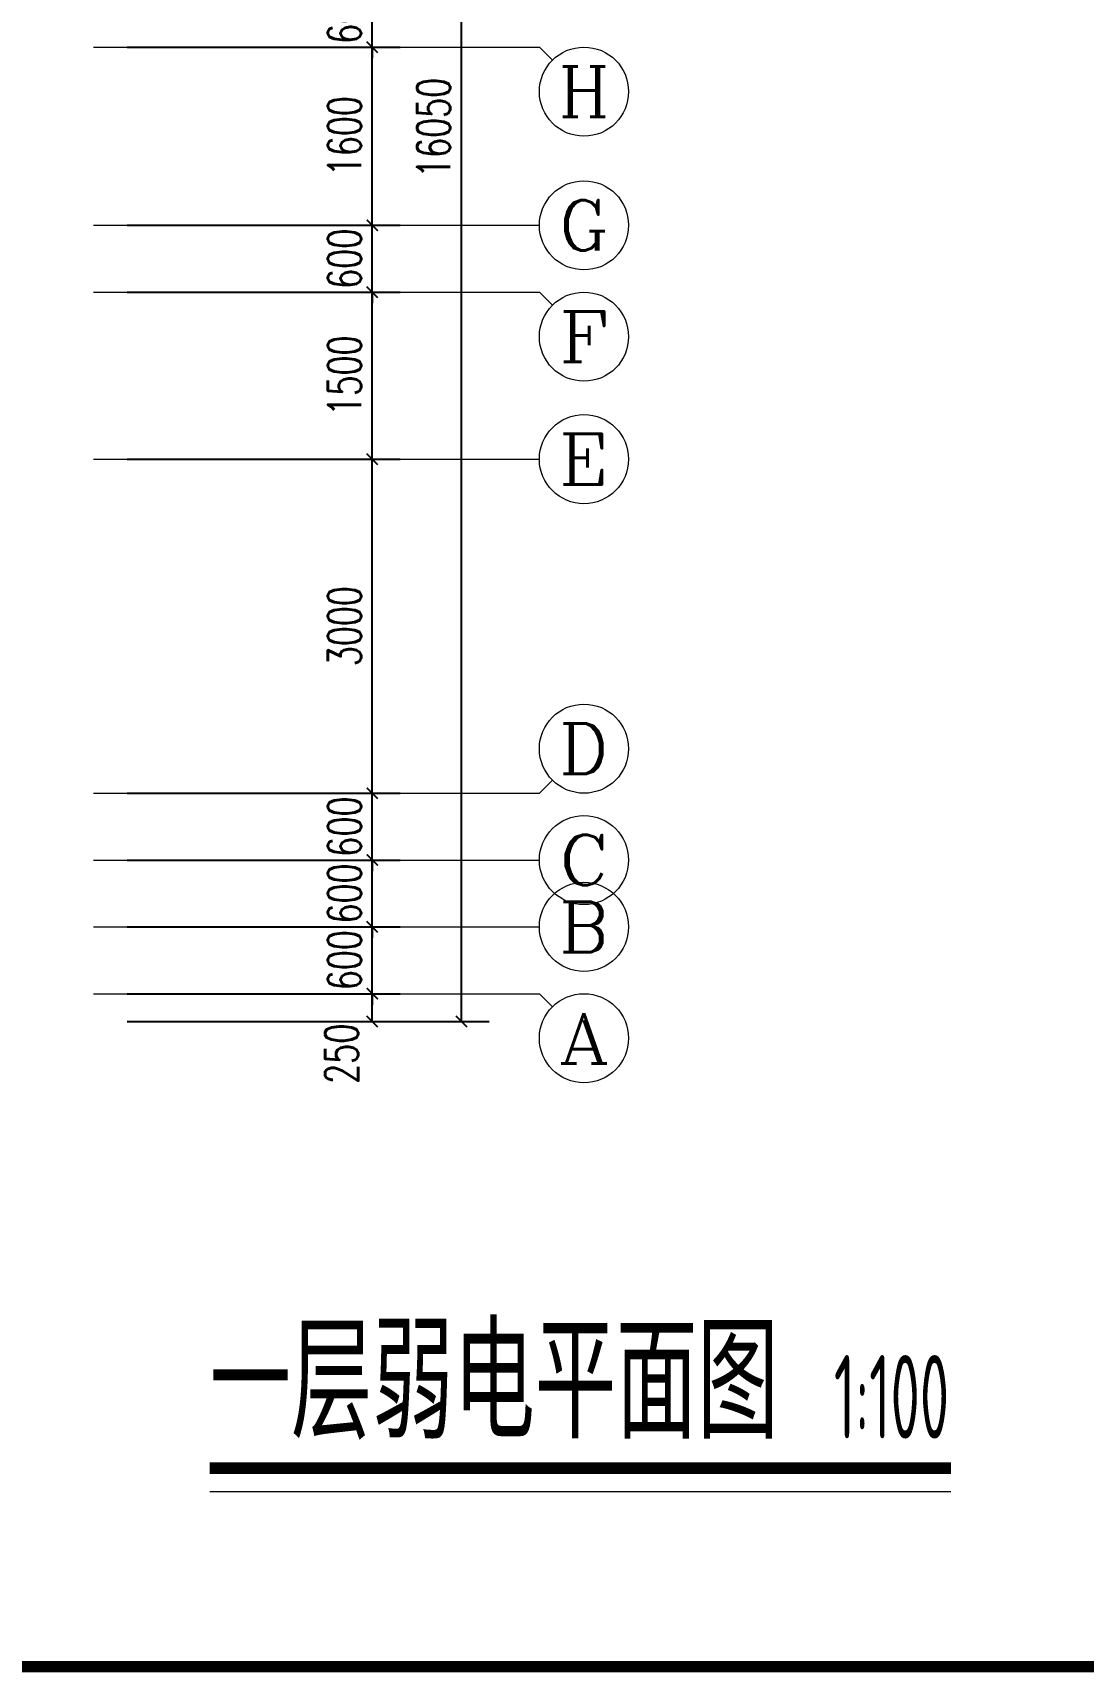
# Model space of a CAD drawing. Extents: x 3753737 to 4713801, y -857380 to 24339.
# Drawn here: x 4092367 to 4101793, y -747704 to -732981 of the extents above; entities that cross this region are included whole.
import ezdxf
from ezdxf.enums import TextEntityAlignment as Align

# ---------------------------------------------------------------- set-up
doc = ezdxf.new("R2010")
doc.units = 0
doc.header["$LTSCALE"] = 1000
doc.header["$MEASUREMENT"] = 0
doc.layers.get('0').update_dxf_attribs({"linetype": 'CONTINUOUS'})
doc.layers.get('Defpoints').update_dxf_attribs({"linetype": 'CONTINUOUS'})
doc.layers.add('!!电气', color=1, linetype='CONTINUOUS')
for name, color, linetype, lineweight in [('AXIS', 114, 'CONTINUOUS', 20), ('AXIS_TEXT', 7, 'CONTINUOUS', 20), ('DIM_SYMB', 252, 'CONTINUOUS', 20), ('图框', 147, 'CONTINUOUS', 20)]:
    doc.layers.add(name, color=color, linetype=linetype, lineweight=lineweight)
doc.styles.add('_TCH_AXIS', font='COMPLEX', dxfattribs={"bigfont": 'GBCBIG'})
doc.styles.add('_TCH_DIM_T3', font='SIMPLEX.shx', dxfattribs={"width": 0.705882, "bigfont": 'GBCBIG.shx'})
doc.styles.add('COMPLEX', font='COMPLEX')
doc.styles.get("Standard").update_dxf_attribs({"font": 'gbenor.shx', "bigfont": 'gbcbig.shx'})
doc.dimstyles.new('_TCH_ARCH&&100', dxfattribs={"dimtxt": 297.5, "dimasz": 100, "dimexe": 250, "dimexo": 300, "dimgap": 100, "dimtad": 1, "dimdec": 0, "dimzin": 0, "dimdsep": 46, "dimtxsty": '_TCH_DIM_T3', "dimblk": 'ARCHTICK', "dimcen": 0.09, "dimclrt": 7, "dimazin": 2, "dimtfac": 1, "dimtdec": 0, "dimtix": 1, "dimtmove": 2, "dimatfit": 3, "dimfxl": 1, "dimtolj": 1, "dimtzin": 0, "dimarcsym": 0})

# ---------------------------------------------------------------- blocks, each defined once
blk = doc.blocks.new('_ArchTick')
at = {"color": 0, "linetype": 'ByBlock', "const_width": 0.15}
blk.add_lwpolyline([(-0.5, -0.5), (0.5, 0.5)], dxfattribs=at)
blk = doc.blocks.new('*D648')
at = {"layer": 'AXIS', "color": 0, "lineweight": -2, "transparency": 16777216}
for p, q in [((52300, 15800), (55550, 15800)), ((55300, -250), (55300, 15800)), ((52300, -250), (55550, -250))]:
    blk.add_line(p, q, dxfattribs=at)
at = {"layer": 'Defpoints', "color": 0, "transparency": 16777216}
for p in [(52000, 15800), (55300, 15800), (52000, -250)]:
    blk.add_point(p, dxfattribs=at)
at = {"layer": 'AXIS', "color": 0, "lineweight": -2, "transparency": 16777216, "xscale": 100, "yscale": 100, "zscale": 100}
for p, rotation in [((55300, 15800), 90), ((55300, -250), 270)]:
    blk.add_blockref('_ArchTick', p, dxfattribs=dict(at, rotation=rotation))
at = {"layer": 'AXIS', "color": 7, "transparency": 16777216, "insert": (55051, 7775), "char_height": 297.5, "attachment_point": 5, "rotation": 90, "style": '_TCH_DIM_T3'}
blk.add_mtext('\\A1;16050', dxfattribs=at)
blk = doc.blocks.new('*D649')
at = {"layer": 'AXIS', "color": 0, "lineweight": -2, "transparency": 16777216}
for p, q in [((52300, 0), (54750, 0)), ((54500, -250), (54500, 0)), ((52300, -250), (54750, -250))]:
    blk.add_line(p, q, dxfattribs=at)
at = {"layer": 'Defpoints', "color": 0, "transparency": 16777216}
for p in [(52000, 0), (54500, 0), (52000, -250)]:
    blk.add_point(p, dxfattribs=at)
at = {"layer": 'AXIS', "color": 0, "lineweight": -2, "transparency": 16777216, "xscale": 100, "yscale": 100, "zscale": 100}
for p, rotation in [((54500, 0), 90), ((54500, -250), 270)]:
    blk.add_blockref('_ArchTick', p, dxfattribs=dict(at, rotation=rotation))
at = {"layer": 'AXIS', "color": 7, "transparency": 16777216, "insert": (54225, -539), "char_height": 297.5, "attachment_point": 5, "rotation": 90, "style": '_TCH_DIM_T3'}
blk.add_mtext('\\A1;250', dxfattribs=at)
blk = doc.blocks.new('*D650')
at = {"layer": 'AXIS', "color": 0, "lineweight": -2, "transparency": 16777216}
for p, q in [((52300, 600), (54750, 600)), ((54500, 600), (54500, 700)), ((54500, 0), (54500, 600)), ((52300, 0), (54750, 0)), ((54500, 0), (54500, -100))]:
    blk.add_line(p, q, dxfattribs=at)
at = {"layer": 'Defpoints', "color": 0, "transparency": 16777216}
for p in [(52000, 600), (54500, 600), (52000, 0)]:
    blk.add_point(p, dxfattribs=at)
at = {"layer": 'AXIS', "color": 0, "lineweight": -2, "transparency": 16777216, "xscale": 100, "yscale": 100, "zscale": 100}
for p, rotation in [((54500, 600), 270), ((54500, 0), 90)]:
    blk.add_blockref('_ArchTick', p, dxfattribs=dict(at, rotation=rotation))
at = {"layer": 'AXIS', "color": 7, "transparency": 16777216, "insert": (54251, 300), "char_height": 297.5, "attachment_point": 5, "rotation": 90, "style": '_TCH_DIM_T3'}
blk.add_mtext('\\A1;600', dxfattribs=at)
blk = doc.blocks.new('*D651')
at = {"layer": 'AXIS', "color": 0, "lineweight": -2, "transparency": 16777216}
for p, q in [((52300, 1200), (54750, 1200)), ((54500, 1200), (54500, 1300)), ((54500, 600), (54500, 1200)), ((52300, 600), (54750, 600)), ((54500, 600), (54500, 500))]:
    blk.add_line(p, q, dxfattribs=at)
at = {"layer": 'Defpoints', "color": 0, "transparency": 16777216}
for p in [(52000, 1200), (54500, 1200), (52000, 600)]:
    blk.add_point(p, dxfattribs=at)
at = {"layer": 'AXIS', "color": 0, "lineweight": -2, "transparency": 16777216, "xscale": 100, "yscale": 100, "zscale": 100}
for p, rotation in [((54500, 1200), 270), ((54500, 600), 90)]:
    blk.add_blockref('_ArchTick', p, dxfattribs=dict(at, rotation=rotation))
at = {"layer": 'AXIS', "color": 7, "transparency": 16777216, "insert": (54251, 900), "char_height": 297.5, "attachment_point": 5, "rotation": 90, "style": '_TCH_DIM_T3'}
blk.add_mtext('\\A1;600', dxfattribs=at)
blk = doc.blocks.new('*D652')
at = {"layer": 'AXIS', "color": 0, "lineweight": -2, "transparency": 16777216}
for p, q in [((52300, 1800), (54750, 1800)), ((54500, 1800), (54500, 1900)), ((54500, 1200), (54500, 1800)), ((52300, 1200), (54750, 1200)), ((54500, 1200), (54500, 1100))]:
    blk.add_line(p, q, dxfattribs=at)
at = {"layer": 'Defpoints', "color": 0, "transparency": 16777216}
for p in [(52000, 1800), (54500, 1800), (52000, 1200)]:
    blk.add_point(p, dxfattribs=at)
at = {"layer": 'AXIS', "color": 0, "lineweight": -2, "transparency": 16777216, "xscale": 100, "yscale": 100, "zscale": 100}
for p, rotation in [((54500, 1800), 270), ((54500, 1200), 90)]:
    blk.add_blockref('_ArchTick', p, dxfattribs=dict(at, rotation=rotation))
at = {"layer": 'AXIS', "color": 7, "transparency": 16777216, "insert": (54251, 1500), "char_height": 297.5, "attachment_point": 5, "rotation": 90, "style": '_TCH_DIM_T3'}
blk.add_mtext('\\A1;600', dxfattribs=at)
blk = doc.blocks.new('*D653')
at = {"layer": 'AXIS', "color": 0, "lineweight": -2, "transparency": 16777216}
for p, q in [((52300, 4800), (54750, 4800)), ((54500, 1800), (54500, 4800)), ((52300, 1800), (54750, 1800))]:
    blk.add_line(p, q, dxfattribs=at)
at = {"layer": 'Defpoints', "color": 0, "transparency": 16777216}
for p in [(52000, 4800), (54500, 4800), (52000, 1800)]:
    blk.add_point(p, dxfattribs=at)
at = {"layer": 'AXIS', "color": 0, "lineweight": -2, "transparency": 16777216, "xscale": 100, "yscale": 100, "zscale": 100}
for p, rotation in [((54500, 4800), 90), ((54500, 1800), 270)]:
    blk.add_blockref('_ArchTick', p, dxfattribs=dict(at, rotation=rotation))
at = {"layer": 'AXIS', "color": 7, "transparency": 16777216, "insert": (54251, 3300), "char_height": 297.5, "attachment_point": 5, "rotation": 90, "style": '_TCH_DIM_T3'}
blk.add_mtext('\\A1;3000', dxfattribs=at)
blk = doc.blocks.new('*D654')
at = {"layer": 'AXIS', "color": 0, "lineweight": -2, "transparency": 16777216}
for p, q in [((52300, 6300), (54750, 6300)), ((54500, 4800), (54500, 6300)), ((52300, 4800), (54750, 4800))]:
    blk.add_line(p, q, dxfattribs=at)
at = {"layer": 'Defpoints', "color": 0, "transparency": 16777216}
for p in [(52000, 6300), (54500, 6300), (52000, 4800)]:
    blk.add_point(p, dxfattribs=at)
at = {"layer": 'AXIS', "color": 0, "lineweight": -2, "transparency": 16777216, "xscale": 100, "yscale": 100, "zscale": 100}
for p, rotation in [((54500, 6300), 90), ((54500, 4800), 270)]:
    blk.add_blockref('_ArchTick', p, dxfattribs=dict(at, rotation=rotation))
at = {"layer": 'AXIS', "color": 7, "transparency": 16777216, "insert": (54251, 5550), "char_height": 297.5, "attachment_point": 5, "rotation": 90, "style": '_TCH_DIM_T3'}
blk.add_mtext('\\A1;1500', dxfattribs=at)
blk = doc.blocks.new('*D655')
at = {"layer": 'AXIS', "color": 0, "lineweight": -2, "transparency": 16777216}
for p, q in [((54500, 6900), (54500, 7000)), ((52300, 6900), (54750, 6900)), ((54500, 6300), (54500, 6900)), ((52300, 6300), (54750, 6300)), ((54500, 6300), (54500, 6200))]:
    blk.add_line(p, q, dxfattribs=at)
at = {"layer": 'Defpoints', "color": 0, "transparency": 16777216}
for p in [(52000, 6900), (54500, 6900), (52000, 6300)]:
    blk.add_point(p, dxfattribs=at)
at = {"layer": 'AXIS', "color": 0, "lineweight": -2, "transparency": 16777216, "xscale": 100, "yscale": 100, "zscale": 100}
for p, rotation in [((54500, 6900), 270), ((54500, 6300), 90)]:
    blk.add_blockref('_ArchTick', p, dxfattribs=dict(at, rotation=rotation))
at = {"layer": 'AXIS', "color": 7, "transparency": 16777216, "insert": (54251, 6600), "char_height": 297.5, "attachment_point": 5, "rotation": 90, "style": '_TCH_DIM_T3'}
blk.add_mtext('\\A1;600', dxfattribs=at)
blk = doc.blocks.new('*D656')
at = {"layer": 'AXIS', "color": 0, "lineweight": -2, "transparency": 16777216}
for p, q in [((52300, 8500), (54750, 8500)), ((54500, 6900), (54500, 8500)), ((52300, 6900), (54750, 6900))]:
    blk.add_line(p, q, dxfattribs=at)
at = {"layer": 'Defpoints', "color": 0, "transparency": 16777216}
for p in [(52000, 8500), (54500, 8500), (52000, 6900)]:
    blk.add_point(p, dxfattribs=at)
at = {"layer": 'AXIS', "color": 0, "lineweight": -2, "transparency": 16777216, "xscale": 100, "yscale": 100, "zscale": 100}
for p, rotation in [((54500, 8500), 90), ((54500, 6900), 270)]:
    blk.add_blockref('_ArchTick', p, dxfattribs=dict(at, rotation=rotation))
at = {"layer": 'AXIS', "color": 7, "transparency": 16777216, "insert": (54251, 7700), "char_height": 297.5, "attachment_point": 5, "rotation": 90, "style": '_TCH_DIM_T3'}
blk.add_mtext('\\A1;1600', dxfattribs=at)
blk = doc.blocks.new('*D657')
at = {"layer": 'AXIS', "color": 0, "lineweight": -2, "transparency": 16777216}
for p, q in [((54500, 9100), (54500, 9200)), ((52300, 9100), (54750, 9100)), ((54500, 8500), (54500, 9100)), ((52300, 8500), (54750, 8500)), ((54500, 8500), (54500, 8400))]:
    blk.add_line(p, q, dxfattribs=at)
at = {"layer": 'Defpoints', "color": 0, "transparency": 16777216}
for p in [(52000, 9100), (54500, 9100), (52000, 8500)]:
    blk.add_point(p, dxfattribs=at)
at = {"layer": 'AXIS', "color": 0, "lineweight": -2, "transparency": 16777216, "xscale": 100, "yscale": 100, "zscale": 100}
for p, rotation in [((54500, 9100), 270), ((54500, 8500), 90)]:
    blk.add_blockref('_ArchTick', p, dxfattribs=dict(at, rotation=rotation))
at = {"layer": 'AXIS', "color": 7, "transparency": 16777216, "insert": (54251, 8800), "char_height": 297.5, "attachment_point": 5, "rotation": 90, "style": '_TCH_DIM_T3'}
blk.add_mtext('\\A1;600', dxfattribs=at)
blk = doc.blocks.new('_AXISO')
blk.add_circle((0, 0), 0.5)
at = {"layer": 'AXIS_TEXT', "style": 'COMPLEX', "width": 1.041667}
blk.add_attdef('A', text='', height=0.56, dxfattribs=at).set_placement((-0.25, -0.28), (0.25, -0.28), align=Align.FIT)
blk = doc.blocks.new('A$C5F341E43')
at = {"layer": 'AXIS'}
for p, q in [((52000, 8500.3), (56000, 8500.3)), ((56117.2, 8383.1), (56000, 8500.3)), ((52000, 6900), (56000, 6900)), ((52000, 6300), (56000, 6300)), ((56117.2, 6182.8), (56000, 6300)), ((52000, 4800), (56000, 4800)), ((56117.2, 1917.2), (56000, 1800)), ((52000, 1800), (56000, 1800)), ((52000, 1200), (56000, 1200)), ((52000, 600), (56000, 600)), ((52000, 0), (56000, 0)), ((56117.2, -117.2), (56000, 0))]:
    blk.add_line(p, q, dxfattribs=at)
ref = blk.add_blockref('_AXISO', (56400, 8100.3), dxfattribs=dict(at, xscale=800, yscale=800, zscale=800))
ref.add_attrib('A', 'H', dxfattribs={"layer": 'AXIS_TEXT', "height": 452.5, "style": '_TCH_AXIS', "width": 1.05}).set_placement((56173.7, 7874), (56626.3, 7874), align=Align.FIT)
ref = blk.add_blockref('_AXISO', (56400, 6900), dxfattribs=dict(at, xscale=800, yscale=800, zscale=800))
ref.add_attrib('A', 'G', dxfattribs={"layer": 'AXIS_TEXT', "height": 452.5, "style": '_TCH_AXIS', "width": 1.166667}).set_placement((56173.7, 6673.7), (56626.3, 6673.7), align=Align.FIT)
ref = blk.add_blockref('_AXISO', (56400, 5900), dxfattribs=dict(at, xscale=800, yscale=800, zscale=800))
ref.add_attrib('A', 'F', dxfattribs={"layer": 'AXIS_TEXT', "height": 452.5, "style": '_TCH_AXIS', "width": 1.3125}).set_placement((56173.7, 5673.7), (56626.3, 5673.7), align=Align.FIT)
ref = blk.add_blockref('_AXISO', (56400, 4800), dxfattribs=dict(at, xscale=800, yscale=800, zscale=800))
ref.add_attrib('A', 'E', dxfattribs={"layer": 'AXIS_TEXT', "height": 452.5, "style": '_TCH_AXIS', "width": 1.3125}).set_placement((56173.7, 4573.7), (56626.3, 4573.7), align=Align.FIT)
ref = blk.add_blockref('_AXISO', (56400, 2200), dxfattribs=dict(at, xscale=800, yscale=800, zscale=800))
ref.add_attrib('A', 'D', dxfattribs={"layer": 'AXIS_TEXT', "height": 452.5, "style": '_TCH_AXIS', "width": 1.235294}).set_placement((56173.7, 1973.7), (56626.3, 1973.7), align=Align.FIT)
ref = blk.add_blockref('_AXISO', (56400, 1200), dxfattribs=dict(at, xscale=800, yscale=800, zscale=800))
ref.add_attrib('A', 'C', dxfattribs={"layer": 'AXIS_TEXT', "height": 452.5, "style": '_TCH_AXIS', "width": 1.4}).set_placement((56173.7, 973.7), (56626.3, 973.7), align=Align.FIT)
ref = blk.add_blockref('_AXISO', (56400, 600), dxfattribs=dict(at, xscale=800, yscale=800, zscale=800))
ref.add_attrib('A', 'B', dxfattribs={"layer": 'AXIS_TEXT', "height": 452.5, "style": '_TCH_AXIS', "width": 1.235294}).set_placement((56173.7, 373.7), (56626.3, 373.7), align=Align.FIT)
ref = blk.add_blockref('_AXISO', (56400, -400), dxfattribs=dict(at, xscale=800, yscale=800, zscale=800))
ref.add_attrib('A', 'A', dxfattribs={"layer": 'AXIS_TEXT', "height": 452.5, "style": '_TCH_AXIS', "width": 1.166667}).set_placement((56173.7, -626.3), (56626.3, -626.3), align=Align.FIT)
for p1, p2, distance, text, picture, middle in [((52000, -250), (52000, 15800), -3300, '16050', '*D648', (55051.2, 7775)), ((52000, 8500.3), (52000, 9100), -2500, '600', '*D657', (54251.2, 8800.1)), ((52000, 6900), (52000, 8500.3), -2500, '1600', '*D656', (54251.2, 7700.1)), ((52000, 6300), (52000, 6900), -2500, '600', '*D655', (54251.2, 6600)), ((52000, 4800), (52000, 6300), -2500, '1500', '*D654', (54251.2, 5550)), ((52000, 1800), (52000, 4800), -2500, '3000', '*D653', (54251.2, 3300)), ((52000, 1200), (52000, 1800), -2500, '600', '*D652', (54251.2, 1500)), ((52000, 600), (52000, 1200), -2500, '600', '*D651', (54251.2, 900)), ((52000, 0), (52000, 600), -2500, '600', '*D650', (54251.2, 300))]:
    dim = blk.add_aligned_dim(p1=p1, p2=p2, distance=distance, text=text, dimstyle='_TCH_ARCH&&100', dxfattribs=at)
    dim.commit()
    dim.dimension.update_dxf_attribs({"geometry": picture, "text_midpoint": middle})
dim = blk.add_linear_dim(base=(54500, 0), p1=(52000, -250), p2=(52000, 0), angle=90, text='250', dimstyle='_TCH_ARCH&&100', dxfattribs=at)
dim.commit()
dim.dimension.update_dxf_attribs({"geometry": '*D649', "text_midpoint": (54225, -539), "dimtype": 129})

msp = doc.modelspace()

# ---------------------------------------------------------------- linework, layer by layer
at = {"layer": 'DIM_SYMB', "const_width": 105}
msp.add_lwpolyline([(4093955.2, -745871.2), (4100606.3, -745871.2)], dxfattribs=at)
at = {"layer": 'DIM_SYMB'}
msp.add_lwpolyline([(4093955.2, -746081.2), (4100606.3, -746081.2)], dxfattribs=at)
at = {"layer": '图框', "const_width": 100}
msp.add_lwpolyline([(4109711, -747653.6), (4109711, -690253.6), (4029111, -690253.6), (4029111, -747653.6)], close=True, dxfattribs=at)

# ---------------------------------------------------------------- block references
at = {"layer": '!!电气'}
msp.add_blockref('A$C5F341E43', (4040913.4, -741610.2), dxfattribs=at)

# ---------------------------------------------------------------- texts
at = {"layer": 'DIM_SYMB', "color": 7}
msp.add_text('一层弱电平面图', height=1012.77, dxfattribs=at).set_placement((4093955.2, -745605.3))
at = {"layer": 'DIM_SYMB', "color": 7, "width": 0.6}
msp.add_text('1:100', height=750, dxfattribs=at).set_placement((4099556, -745605.3))

doc.saveas('drawing.dxf')
